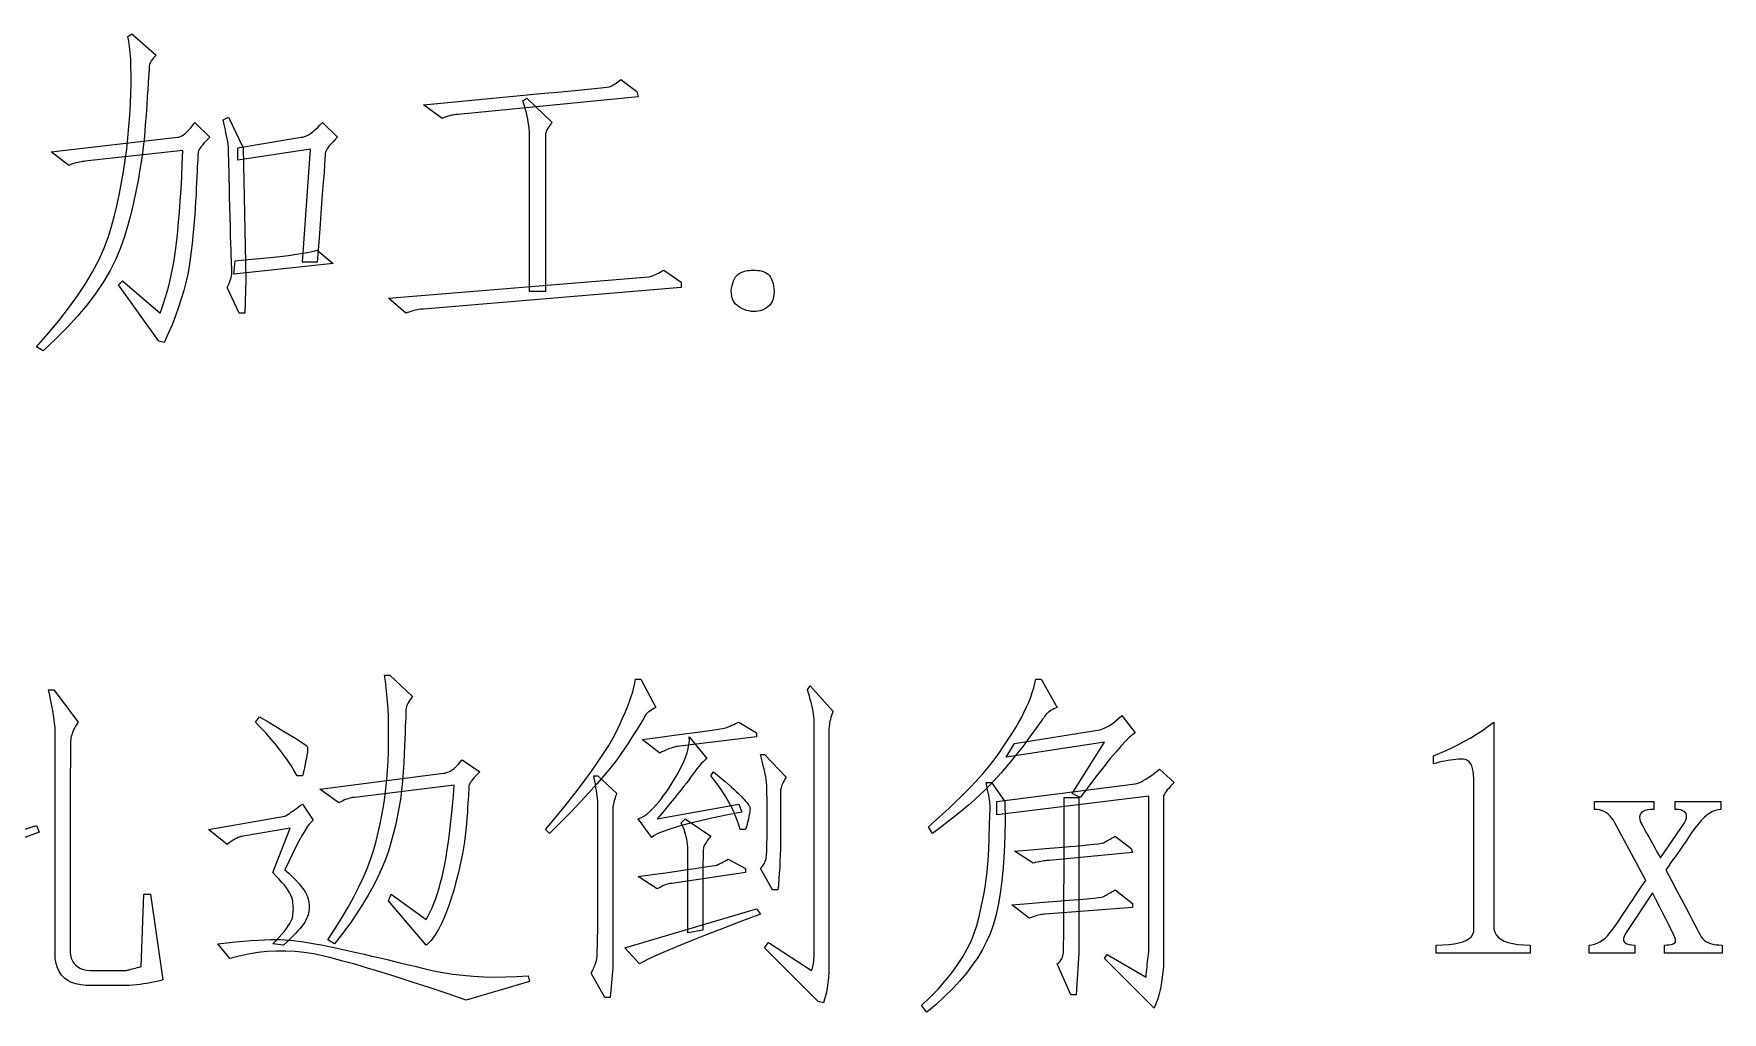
# Model space of a CAD drawing. Extents: x 0 to 420, y 0 to 297.
# Drawn here: x 58.03 to 80.13, y 33.81 to 46.61 of the extents above; entities that cross this region are included whole.
import ezdxf

# ---------------------------------------------------------------- set-up
doc = ezdxf.new("R2010")
doc.units = 0

msp = doc.modelspace()

# ---------------------------------------------------------------- linework, layer by layer
at = {"color": 7, "lineweight": 25}
for points in [[(58.153, 42.466), (58.065, 42.519), (58.217, 42.69), (58.358, 42.857), (58.486, 43.022), (58.602, 43.184), (58.707, 43.343), (58.799, 43.499), (58.88, 43.651), (58.948, 43.801), (59.005, 43.948), (59.049, 44.092), (59.087, 44.235), (59.121, 44.378), (59.152, 44.522), (59.18, 44.667), (59.205, 44.813), (59.228, 44.959), (59.247, 45.106), (59.263, 45.254), (59.276, 45.402), (59.287, 45.551), (59.294, 45.696), (59.3, 45.831), (59.303, 45.957), (59.304, 46.074), (59.302, 46.182), (59.298, 46.28), (59.292, 46.369), (59.284, 46.448), (59.273, 46.518), (59.26, 46.579), (59.313, 46.615), (59.63, 46.333), (59.613, 46.316), (59.598, 46.3), (59.585, 46.284), (59.573, 46.269), (59.564, 46.254), (59.556, 46.24), (59.55, 46.227), (59.545, 46.215), (59.543, 46.204), (59.542, 46.193), (59.541, 46.175), (59.54, 46.145), (59.537, 46.101), (59.533, 46.044), (59.528, 45.973), (59.523, 45.889), (59.516, 45.792), (59.508, 45.681), (59.499, 45.557), (59.489, 45.419), (59.477, 45.275), (59.461, 45.13), (59.442, 44.985), (59.42, 44.84), (59.394, 44.694), (59.366, 44.548), (59.333, 44.402), (59.298, 44.255), (59.259, 44.108), (59.216, 43.96), (59.166, 43.812), (59.104, 43.664), (59.028, 43.516), (58.941, 43.367), (58.841, 43.218), (58.728, 43.068), (58.603, 42.918), (58.466, 42.768), (58.315, 42.617)], [(63.128, 45.683), (63.582, 45.726), (63.99, 45.766), (64.351, 45.8), (64.665, 45.831), (64.932, 45.856), (65.152, 45.878), (65.325, 45.895), (65.451, 45.908), (65.53, 45.916), (65.562, 45.92), (65.572, 45.923), (65.582, 45.927), (65.594, 45.933), (65.607, 45.94), (65.621, 45.949), (65.637, 45.959), (65.654, 45.971), (65.672, 45.985), (65.691, 46), (65.712, 46.017), (65.923, 45.859), (65.94, 45.788), (63.585, 45.56), (63.57, 45.559), (63.554, 45.558), (63.536, 45.555), (63.517, 45.551), (63.497, 45.547), (63.475, 45.541), (63.452, 45.534), (63.427, 45.526), (63.401, 45.517), (63.374, 45.507)], [(64.516, 43.24), (64.516, 45.331), (64.512, 45.373), (64.507, 45.415), (64.501, 45.456), (64.494, 45.497), (64.486, 45.538), (64.476, 45.578), (64.466, 45.618), (64.454, 45.658), (64.442, 45.697), (64.428, 45.736), (64.481, 45.771), (64.815, 45.454), (64.798, 45.434), (64.783, 45.414), (64.77, 45.396), (64.759, 45.378), (64.749, 45.362), (64.741, 45.347), (64.735, 45.333), (64.731, 45.319), (64.728, 45.307), (64.727, 45.296), (64.727, 45.266), (64.727, 45.197), (64.727, 45.089), (64.727, 44.942), (64.727, 44.756), (64.727, 44.53), (64.727, 44.266), (64.727, 43.963), (64.727, 43.621), (64.727, 43.24)], [(60.79, 42.958), (60.719, 42.958), (60.561, 43.292), (60.574, 43.32), (60.586, 43.347), (60.596, 43.373), (60.605, 43.398), (60.612, 43.422), (60.617, 43.445), (60.621, 43.468), (60.623, 43.489), (60.624, 43.51), (60.623, 43.53), (60.621, 43.555), (60.619, 43.593), (60.617, 43.644), (60.614, 43.707), (60.612, 43.782), (60.609, 43.87), (60.606, 43.971), (60.603, 44.084), (60.6, 44.209), (60.596, 44.347), (60.593, 44.484), (60.59, 44.609), (60.587, 44.719), (60.585, 44.817), (60.583, 44.901), (60.582, 44.971), (60.58, 45.029), (60.579, 45.073), (60.579, 45.103), (60.579, 45.12), (60.578, 45.134), (60.576, 45.152), (60.572, 45.176), (60.568, 45.205), (60.561, 45.239), (60.553, 45.279), (60.544, 45.323), (60.534, 45.374), (60.522, 45.429), (60.508, 45.49), (60.579, 45.525), (60.772, 45.12), (60.807, 43.398)], [(59.682, 42.958), (59.706, 43.02), (59.729, 43.084), (59.751, 43.152), (59.772, 43.223), (59.792, 43.297), (59.811, 43.374), (59.829, 43.454), (59.845, 43.538), (59.861, 43.624), (59.876, 43.714), (59.889, 43.81), (59.902, 43.915), (59.915, 44.03), (59.926, 44.153), (59.937, 44.285), (59.947, 44.427), (59.957, 44.578), (59.966, 44.738), (59.974, 44.907), (59.981, 45.085), (58.698, 44.945), (58.683, 44.944), (58.667, 44.943), (58.649, 44.94), (58.63, 44.936), (58.61, 44.931), (58.588, 44.926), (58.565, 44.919), (58.54, 44.911), (58.514, 44.902), (58.487, 44.892), (58.258, 45.068), (59.911, 45.261), (59.929, 45.263), (59.948, 45.269), (59.968, 45.278), (59.99, 45.292), (60.012, 45.309), (60.035, 45.331), (60.06, 45.356), (60.085, 45.385), (60.112, 45.418), (60.139, 45.454), (60.333, 45.261), (60.306, 45.234), (60.282, 45.208), (60.26, 45.185), (60.241, 45.163), (60.225, 45.142), (60.211, 45.124), (60.2, 45.107), (60.192, 45.092), (60.186, 45.079), (60.183, 45.068), (60.181, 45.053), (60.179, 45.032), (60.177, 45.003), (60.175, 44.966), (60.172, 44.923), (60.17, 44.872), (60.167, 44.813), (60.164, 44.747), (60.16, 44.674), (60.157, 44.593), (60.153, 44.508), (60.148, 44.421), (60.142, 44.333), (60.136, 44.243), (60.128, 44.151), (60.12, 44.058), (60.111, 43.964), (60.101, 43.867), (60.09, 43.77), (60.078, 43.67), (60.063, 43.569), (60.044, 43.466), (60.021, 43.361), (59.993, 43.254), (59.961, 43.145), (59.925, 43.034), (59.884, 42.921), (59.839, 42.807), (59.789, 42.69), (59.735, 42.572), (59.665, 42.589), (59.137, 43.327), (59.19, 43.38)], [(60.702, 44.962), (60.702, 45.12), (61.528, 45.261), (61.55, 45.263), (61.573, 45.269), (61.598, 45.278), (61.624, 45.292), (61.651, 45.309), (61.68, 45.331), (61.71, 45.356), (61.742, 45.385), (61.775, 45.418), (61.809, 45.454), (62.003, 45.261), (61.973, 45.23), (61.946, 45.202), (61.922, 45.176), (61.901, 45.151), (61.884, 45.129), (61.87, 45.109), (61.859, 45.091), (61.851, 45.075), (61.846, 45.062), (61.844, 45.05), (61.843, 45.026), (61.84, 44.976), (61.835, 44.9), (61.828, 44.797), (61.818, 44.668), (61.806, 44.512), (61.793, 44.33), (61.777, 44.122), (61.759, 43.887), (61.739, 43.626), (61.546, 43.626), (61.651, 45.103)], [(60.667, 43.644), (60.832, 43.658), (60.985, 43.672), (61.125, 43.686), (61.252, 43.7), (61.365, 43.714), (61.466, 43.728), (61.554, 43.742), (61.629, 43.756), (61.69, 43.77), (61.739, 43.784), (61.95, 43.609), (60.649, 43.468)], [(66.503, 43.292), (63.128, 43.011), (63.109, 43.011), (63.09, 43.009), (63.07, 43.006), (63.049, 43.003), (63.027, 42.998), (63.003, 42.992), (62.979, 42.985), (62.953, 42.977), (62.927, 42.968), (62.899, 42.958), (62.671, 43.152), (66.081, 43.433), (66.095, 43.437), (66.111, 43.442), (66.128, 43.448), (66.145, 43.455), (66.164, 43.464), (66.184, 43.473), (66.205, 43.483), (66.227, 43.495), (66.25, 43.507), (66.274, 43.521), (66.503, 43.363)], [(67.592, 43.011), (67.564, 42.998), (67.535, 42.989), (67.506, 42.982), (67.477, 42.979), (67.447, 42.978), (67.417, 42.98), (67.387, 42.986), (67.356, 42.994), (67.325, 43.006), (67.294, 43.02), (67.264, 43.037), (67.238, 43.056), (67.215, 43.077), (67.197, 43.1), (67.182, 43.125), (67.17, 43.153), (67.163, 43.182), (67.159, 43.214), (67.158, 43.248), (67.162, 43.284), (67.168, 43.319), (67.177, 43.351), (67.187, 43.381), (67.2, 43.407), (67.215, 43.431), (67.231, 43.451), (67.25, 43.469), (67.271, 43.483), (67.295, 43.495), (67.32, 43.503), (67.346, 43.51), (67.372, 43.514), (67.398, 43.518), (67.424, 43.52), (67.45, 43.521), (67.475, 43.52), (67.5, 43.518), (67.525, 43.514), (67.55, 43.51), (67.575, 43.503), (67.598, 43.495), (67.62, 43.483), (67.639, 43.468), (67.656, 43.45), (67.672, 43.429), (67.685, 43.404), (67.695, 43.376), (67.704, 43.346), (67.711, 43.312), (67.715, 43.275), (67.717, 43.237), (67.716, 43.202), (67.712, 43.17), (67.704, 43.14), (67.694, 43.112), (67.68, 43.087), (67.663, 43.064), (67.642, 43.044), (67.619, 43.026)], [(59.243, 34.353), (59.254, 34.357), (59.267, 34.361), (59.282, 34.365), (59.299, 34.37), (59.318, 34.375), (59.338, 34.38), (59.36, 34.386), (59.383, 34.392), (59.409, 34.399), (59.436, 34.406), (59.471, 35.355), (59.559, 35.355), (59.717, 34.23), (59.678, 34.22), (59.638, 34.21), (59.597, 34.201), (59.554, 34.193), (59.511, 34.186), (59.466, 34.179), (59.421, 34.173), (59.374, 34.168), (59.327, 34.163), (59.278, 34.159), (58.715, 34.159), (58.645, 34.166), (58.581, 34.179), (58.524, 34.199), (58.474, 34.224), (58.43, 34.256), (58.393, 34.294), (58.362, 34.339), (58.339, 34.39), (58.322, 34.447), (58.311, 34.511), (58.311, 37.447), (58.31, 37.49), (58.308, 37.537), (58.303, 37.587), (58.297, 37.641), (58.289, 37.697), (58.28, 37.757), (58.268, 37.819), (58.255, 37.885), (58.24, 37.954), (58.223, 38.027), (58.294, 38.027), (58.61, 37.605), (58.593, 37.577), (58.578, 37.551), (58.564, 37.526), (58.552, 37.502), (58.542, 37.48), (58.533, 37.458), (58.526, 37.438), (58.52, 37.419), (58.516, 37.401), (58.513, 37.385), (58.512, 37.343), (58.51, 37.248), (58.509, 37.101), (58.508, 36.901), (58.507, 36.649), (58.506, 36.344), (58.505, 35.987), (58.505, 35.577), (58.505, 35.114), (58.505, 34.599), (58.51, 34.555), (58.521, 34.516), (58.536, 34.481), (58.555, 34.45), (58.579, 34.423), (58.608, 34.401), (58.641, 34.382), (58.679, 34.368), (58.721, 34.358), (58.768, 34.353)], [(61.967, 34.704), (61.88, 34.757), (61.974, 34.903), (62.062, 35.045), (62.143, 35.183), (62.217, 35.318), (62.284, 35.449), (62.344, 35.577), (62.396, 35.7), (62.442, 35.82), (62.481, 35.937), (62.512, 36.049), (62.539, 36.16), (62.564, 36.273), (62.586, 36.387), (62.605, 36.502), (62.622, 36.618), (62.637, 36.736), (62.649, 36.854), (62.659, 36.974), (62.666, 37.096), (62.671, 37.218), (62.673, 37.339), (62.674, 37.455), (62.673, 37.567), (62.671, 37.674), (62.666, 37.776), (62.66, 37.874), (62.652, 37.967), (62.642, 38.056), (62.631, 38.14), (62.618, 38.22), (62.688, 38.22), (62.987, 37.939), (62.97, 37.918), (62.955, 37.898), (62.942, 37.878), (62.931, 37.859), (62.921, 37.84), (62.913, 37.822), (62.907, 37.804), (62.903, 37.787), (62.9, 37.77), (62.899, 37.754), (62.899, 37.733), (62.898, 37.701), (62.897, 37.659), (62.895, 37.607), (62.892, 37.543), (62.89, 37.469), (62.886, 37.385), (62.882, 37.29), (62.878, 37.185), (62.873, 37.069), (62.866, 36.948), (62.856, 36.829), (62.843, 36.71), (62.828, 36.593), (62.809, 36.478), (62.787, 36.363), (62.763, 36.25), (62.735, 36.138), (62.704, 36.027), (62.671, 35.917), (62.632, 35.807), (62.586, 35.694), (62.533, 35.579), (62.474, 35.462), (62.407, 35.342), (62.333, 35.219), (62.252, 35.094), (62.164, 34.967), (62.069, 34.837)], [(66.169, 37.798), (66.145, 37.784), (66.124, 37.771), (66.104, 37.758), (66.087, 37.746), (66.072, 37.734), (66.059, 37.723), (66.048, 37.713), (66.039, 37.703), (66.033, 37.693), (66.028, 37.684), (66.022, 37.672), (66.012, 37.653), (65.997, 37.627), (65.977, 37.595), (65.953, 37.556), (65.925, 37.511), (65.891, 37.459), (65.854, 37.4), (65.811, 37.334), (65.764, 37.262), (65.71, 37.183), (65.646, 37.096), (65.572, 37.003), (65.489, 36.902), (65.395, 36.794), (65.292, 36.679), (65.179, 36.556), (65.056, 36.427), (64.923, 36.29), (64.78, 36.146), (64.727, 36.199), (64.866, 36.366), (64.995, 36.526), (65.114, 36.677), (65.222, 36.819), (65.32, 36.952), (65.409, 37.077), (65.486, 37.193), (65.554, 37.301), (65.612, 37.4), (65.659, 37.491), (65.699, 37.575), (65.736, 37.655), (65.77, 37.732), (65.799, 37.806), (65.826, 37.875), (65.849, 37.941), (65.868, 38.003), (65.884, 38.061), (65.896, 38.116), (65.905, 38.167), (65.975, 38.167)], [(68.208, 34.353), (68.214, 34.368), (68.22, 34.385), (68.226, 34.405), (68.23, 34.426), (68.234, 34.45), (68.237, 34.475), (68.24, 34.503), (68.241, 34.533), (68.242, 34.565), (68.243, 34.599), (68.243, 37.64), (68.239, 37.675), (68.234, 37.712), (68.228, 37.749), (68.22, 37.786), (68.212, 37.825), (68.203, 37.864), (68.192, 37.903), (68.181, 37.944), (68.168, 37.985), (68.155, 38.027), (68.19, 38.079), (68.489, 37.745), (68.479, 37.718), (68.47, 37.691), (68.462, 37.666), (68.455, 37.641), (68.449, 37.618), (68.445, 37.596), (68.441, 37.574), (68.438, 37.554), (68.437, 37.535), (68.436, 37.517), (68.436, 37.47), (68.436, 37.365), (68.436, 37.202), (68.436, 36.98), (68.436, 36.7), (68.436, 36.361), (68.436, 35.964), (68.436, 35.509), (68.436, 34.995), (68.436, 34.423), (68.435, 34.371), (68.433, 34.319), (68.43, 34.268), (68.425, 34.218), (68.419, 34.168), (68.411, 34.119), (68.402, 34.071), (68.391, 34.024), (68.379, 33.977), (68.366, 33.931), (68.296, 33.949), (67.592, 34.652), (67.645, 34.722)], [(69.79, 36.146), (69.737, 36.234), (69.833, 36.32), (69.923, 36.402), (70.008, 36.481), (70.087, 36.556), (70.161, 36.627), (70.23, 36.695), (70.293, 36.758), (70.35, 36.819), (70.402, 36.875), (70.449, 36.928), (70.493, 36.98), (70.536, 37.034), (70.58, 37.09), (70.623, 37.147), (70.666, 37.207), (70.709, 37.269), (70.752, 37.332), (70.795, 37.398), (70.837, 37.465), (70.88, 37.534), (70.92, 37.604), (70.958, 37.672), (70.992, 37.739), (71.023, 37.804), (71.051, 37.868), (71.076, 37.931), (71.097, 37.992), (71.116, 38.052), (71.131, 38.11), (71.143, 38.167), (71.214, 38.167), (71.424, 37.798), (71.401, 37.788), (71.379, 37.777), (71.359, 37.767), (71.34, 37.756), (71.323, 37.745), (71.308, 37.735), (71.295, 37.724), (71.284, 37.714), (71.274, 37.703), (71.266, 37.693), (71.258, 37.68), (71.246, 37.663), (71.231, 37.642), (71.213, 37.617), (71.192, 37.587), (71.167, 37.553), (71.14, 37.515), (71.109, 37.473), (71.075, 37.427), (71.038, 37.376), (70.998, 37.323), (70.958, 37.27), (70.916, 37.216), (70.873, 37.163), (70.829, 37.108), (70.784, 37.054), (70.737, 36.999), (70.689, 36.943), (70.64, 36.887), (70.59, 36.831), (70.536, 36.774), (70.476, 36.714), (70.41, 36.652), (70.339, 36.587), (70.262, 36.519), (70.179, 36.45), (70.091, 36.377), (69.996, 36.303), (69.896, 36.225)], [(61.475, 36.902), (61.438, 36.969), (61.397, 37.037), (61.352, 37.105), (61.304, 37.174), (61.251, 37.244), (61.195, 37.315), (61.134, 37.386), (61.07, 37.459), (61.002, 37.531), (60.93, 37.605), (60.983, 37.675), (61.097, 37.608), (61.199, 37.547), (61.29, 37.493), (61.37, 37.444), (61.438, 37.403), (61.495, 37.367), (61.54, 37.338), (61.574, 37.315), (61.596, 37.299), (61.607, 37.288), (61.611, 37.278), (61.613, 37.262), (61.613, 37.239), (61.61, 37.21), (61.605, 37.174), (61.598, 37.132), (61.588, 37.084), (61.576, 37.03), (61.562, 36.969), (61.546, 36.902)], [(67.487, 37.411), (66.45, 37.288), (66.432, 37.284), (66.413, 37.279), (66.392, 37.273), (66.371, 37.266), (66.349, 37.258), (66.325, 37.248), (66.301, 37.238), (66.275, 37.227), (66.249, 37.214), (66.221, 37.2), (65.993, 37.376), (66.197, 37.403), (66.38, 37.428), (66.543, 37.45), (66.685, 37.469), (66.806, 37.486), (66.906, 37.501), (66.986, 37.513), (67.045, 37.523), (67.083, 37.53), (67.1, 37.534), (67.108, 37.538), (67.118, 37.543), (67.129, 37.548), (67.142, 37.554), (67.157, 37.561), (67.174, 37.568), (67.193, 37.576), (67.213, 37.585), (67.235, 37.595), (67.258, 37.605), (67.487, 37.464)], [(71.618, 36.673), (72.04, 37.341), (70.757, 37.148), (70.862, 37.324), (71.952, 37.499), (71.98, 37.504), (72.009, 37.513), (72.039, 37.524), (72.07, 37.539), (72.101, 37.556), (72.133, 37.577), (72.166, 37.601), (72.199, 37.629), (72.233, 37.659), (72.268, 37.693), (72.444, 37.464), (72.411, 37.443), (72.37, 37.408), (72.32, 37.359), (72.261, 37.295), (72.194, 37.218), (72.117, 37.127), (72.032, 37.021), (71.938, 36.902), (71.835, 36.768), (71.723, 36.62)], [(76.874, 36.867), (76.872, 36.917), (76.867, 36.961), (76.859, 37), (76.847, 37.034), (76.832, 37.062), (76.814, 37.085), (76.792, 37.102), (76.767, 37.114), (76.738, 37.12), (76.707, 37.121), (76.673, 37.119), (76.639, 37.116), (76.604, 37.112), (76.569, 37.107), (76.533, 37.102), (76.497, 37.095), (76.46, 37.088), (76.423, 37.079), (76.385, 37.07), (76.346, 37.06), (76.346, 37.165), (76.43, 37.198), (76.513, 37.234), (76.595, 37.271), (76.675, 37.312), (76.755, 37.354), (76.834, 37.399), (76.911, 37.447), (76.988, 37.497), (77.063, 37.55), (77.137, 37.605), (77.137, 34.898), (77.148, 34.858), (77.168, 34.822), (77.195, 34.79), (77.23, 34.763), (77.274, 34.74), (77.325, 34.721), (77.385, 34.706), (77.452, 34.695), (77.528, 34.689), (77.612, 34.687), (77.612, 34.581), (76.382, 34.581), (76.382, 34.687), (76.469, 34.689), (76.547, 34.694), (76.618, 34.703), (76.68, 34.715), (76.733, 34.731), (76.778, 34.75), (76.815, 34.773), (76.843, 34.799), (76.862, 34.829), (76.874, 34.863)], [(66.634, 36.893), (66.606, 36.854), (66.574, 36.812), (66.539, 36.766), (66.499, 36.716), (66.456, 36.662), (66.41, 36.605), (66.359, 36.544), (66.305, 36.479), (66.248, 36.411), (66.186, 36.339), (67.258, 36.533), (67.294, 36.427), (67.089, 36.386), (66.903, 36.346), (66.737, 36.308), (66.59, 36.272), (66.463, 36.238), (66.355, 36.206), (66.266, 36.175), (66.197, 36.146), (66.147, 36.119), (66.116, 36.093), (65.94, 36.339), (65.976, 36.353), (66.014, 36.374), (66.053, 36.402), (66.093, 36.436), (66.136, 36.478), (66.18, 36.526), (66.225, 36.581), (66.272, 36.643), (66.321, 36.712), (66.371, 36.787), (66.419, 36.865), (66.462, 36.939), (66.499, 37.01), (66.531, 37.077), (66.558, 37.141), (66.579, 37.202), (66.594, 37.259), (66.604, 37.313), (66.609, 37.364), (66.608, 37.411), (66.837, 37.13), (66.822, 37.118), (66.806, 37.104), (66.789, 37.087), (66.77, 37.067), (66.751, 37.044), (66.73, 37.019), (66.708, 36.992), (66.685, 36.961), (66.66, 36.928)], [(67.54, 35.689), (67.553, 35.703), (67.565, 35.718), (67.576, 35.733), (67.586, 35.749), (67.595, 35.766), (67.602, 35.783), (67.608, 35.8), (67.613, 35.818), (67.616, 35.837), (67.619, 35.856), (67.62, 35.878), (67.622, 35.906), (67.623, 35.941), (67.624, 35.981), (67.625, 36.027), (67.626, 36.079), (67.627, 36.138), (67.627, 36.202), (67.628, 36.272), (67.628, 36.348), (67.628, 36.424), (67.627, 36.493), (67.627, 36.557), (67.626, 36.614), (67.625, 36.664), (67.624, 36.709), (67.623, 36.747), (67.622, 36.778), (67.62, 36.804), (67.619, 36.823), (67.616, 36.84), (67.613, 36.862), (67.608, 36.888), (67.602, 36.918), (67.595, 36.952), (67.586, 36.99), (67.576, 37.032), (67.565, 37.078), (67.553, 37.129), (67.54, 37.183), (67.592, 37.183), (67.874, 36.884), (67.86, 36.86), (67.848, 36.838), (67.838, 36.817), (67.829, 36.797), (67.821, 36.779), (67.815, 36.762), (67.81, 36.746), (67.806, 36.732), (67.804, 36.72), (67.803, 36.708), (67.803, 36.694), (67.803, 36.671), (67.803, 36.641), (67.803, 36.603), (67.803, 36.557), (67.803, 36.503), (67.803, 36.441), (67.803, 36.371), (67.803, 36.293), (67.803, 36.207), (67.803, 36.119), (67.802, 36.032), (67.8, 35.947), (67.798, 35.864), (67.795, 35.783), (67.791, 35.704), (67.786, 35.627), (67.781, 35.552), (67.775, 35.479), (67.768, 35.408), (67.698, 35.408)], [(62.231, 36.62), (62.216, 36.62), (62.2, 36.618), (62.183, 36.614), (62.164, 36.609), (62.143, 36.603), (62.121, 36.595), (62.098, 36.586), (62.074, 36.575), (62.048, 36.563), (62.02, 36.55), (61.774, 36.726), (63.391, 36.937), (63.413, 36.939), (63.435, 36.944), (63.458, 36.953), (63.481, 36.965), (63.506, 36.981), (63.53, 37), (63.556, 37.023), (63.583, 37.049), (63.61, 37.079), (63.637, 37.113), (63.866, 36.954), (63.839, 36.927), (63.815, 36.902), (63.794, 36.879), (63.776, 36.857), (63.76, 36.838), (63.748, 36.82), (63.738, 36.805), (63.731, 36.791), (63.727, 36.78), (63.725, 36.77), (63.725, 36.758), (63.724, 36.739), (63.723, 36.713), (63.721, 36.681), (63.719, 36.642), (63.716, 36.597), (63.712, 36.545), (63.708, 36.486), (63.704, 36.42), (63.699, 36.348), (63.693, 36.272), (63.685, 36.195), (63.676, 36.118), (63.665, 36.04), (63.653, 35.961), (63.639, 35.882), (63.623, 35.802), (63.606, 35.721), (63.587, 35.639), (63.567, 35.557), (63.546, 35.476), (63.525, 35.4), (63.503, 35.327), (63.481, 35.259), (63.459, 35.194), (63.437, 35.134), (63.415, 35.078), (63.393, 35.025), (63.37, 34.977), (63.347, 34.933), (63.325, 34.892), (63.303, 34.856), (63.283, 34.822), (63.263, 34.792), (63.244, 34.766), (63.226, 34.743), (63.209, 34.724), (63.193, 34.708), (63.177, 34.696), (63.163, 34.687), (62.671, 35.267), (62.706, 35.355), (63.163, 35.021), (63.19, 35.068), (63.217, 35.12), (63.242, 35.175), (63.267, 35.233), (63.29, 35.295), (63.313, 35.361), (63.334, 35.431), (63.354, 35.505), (63.373, 35.582), (63.391, 35.662), (63.408, 35.748), (63.425, 35.839), (63.441, 35.936), (63.456, 36.039), (63.47, 36.148), (63.484, 36.263), (63.497, 36.383), (63.509, 36.509), (63.521, 36.641), (63.532, 36.779)], [(65.325, 34.318), (65.335, 34.338), (65.345, 34.358), (65.353, 34.377), (65.361, 34.395), (65.369, 34.412), (65.375, 34.428), (65.381, 34.444), (65.387, 34.458), (65.391, 34.472), (65.395, 34.485), (65.399, 34.506), (65.402, 34.545), (65.404, 34.602), (65.406, 34.677), (65.408, 34.77), (65.41, 34.881), (65.411, 35.01), (65.412, 35.157), (65.413, 35.322), (65.413, 35.504), (65.413, 35.687), (65.413, 35.852), (65.413, 36), (65.413, 36.13), (65.413, 36.242), (65.413, 36.337), (65.413, 36.415), (65.413, 36.475), (65.413, 36.517), (65.413, 36.541), (65.412, 36.559), (65.411, 36.581), (65.408, 36.607), (65.404, 36.637), (65.4, 36.671), (65.394, 36.709), (65.387, 36.751), (65.379, 36.797), (65.37, 36.847), (65.36, 36.902), (65.413, 36.902), (65.659, 36.673), (65.649, 36.646), (65.64, 36.62), (65.632, 36.596), (65.625, 36.573), (65.619, 36.552), (65.615, 36.533), (65.611, 36.515), (65.608, 36.499), (65.607, 36.484), (65.606, 36.471), (65.606, 36.439), (65.606, 36.368), (65.606, 36.258), (65.606, 36.108), (65.606, 35.919), (65.606, 35.692), (65.606, 35.424), (65.606, 35.118), (65.606, 34.773), (65.606, 34.388), (65.571, 34.001), (65.501, 34.001)], [(67.276, 36.199), (67.253, 36.272), (67.227, 36.345), (67.197, 36.417), (67.164, 36.488), (67.127, 36.559), (67.086, 36.629), (67.042, 36.698), (66.995, 36.767), (66.944, 36.835), (66.889, 36.902), (66.924, 36.954), (66.979, 36.91), (67.029, 36.868), (67.076, 36.829), (67.119, 36.793), (67.157, 36.759), (67.192, 36.728), (67.223, 36.699), (67.251, 36.673), (67.274, 36.65), (67.294, 36.629), (67.31, 36.61), (67.326, 36.593), (67.34, 36.577), (67.353, 36.562), (67.364, 36.548), (67.374, 36.535), (67.382, 36.524), (67.389, 36.514), (67.395, 36.505), (67.399, 36.497), (67.402, 36.488), (67.403, 36.474), (67.402, 36.456), (67.399, 36.433), (67.395, 36.405), (67.389, 36.373), (67.381, 36.336), (67.371, 36.295), (67.36, 36.249), (67.346, 36.199)], [(72.585, 34.265), (72.588, 34.3), (72.592, 34.335), (72.595, 34.369), (72.599, 34.403), (72.602, 34.436), (72.606, 34.47), (72.609, 34.502), (72.613, 34.535), (72.616, 34.567), (72.62, 34.599), (72.62, 36.638), (70.633, 36.392), (70.633, 36.568), (72.444, 36.796), (72.466, 36.801), (72.49, 36.81), (72.517, 36.821), (72.545, 36.836), (72.576, 36.853), (72.609, 36.874), (72.643, 36.898), (72.68, 36.926), (72.719, 36.956), (72.76, 36.99), (72.954, 36.814), (72.927, 36.787), (72.903, 36.761), (72.882, 36.738), (72.864, 36.717), (72.848, 36.697), (72.836, 36.68), (72.826, 36.664), (72.819, 36.651), (72.815, 36.639), (72.813, 36.629), (72.813, 36.599), (72.813, 36.526), (72.813, 36.411), (72.813, 36.252), (72.813, 36.051), (72.813, 35.808), (72.813, 35.521), (72.813, 35.192), (72.813, 34.82), (72.813, 34.406), (72.806, 34.334), (72.797, 34.266), (72.787, 34.201), (72.777, 34.141), (72.765, 34.085), (72.752, 34.032), (72.738, 33.984), (72.723, 33.939), (72.707, 33.898), (72.69, 33.861), (72.04, 34.511), (72.075, 34.564)], [(70.37, 34.942), (70.397, 35.042), (70.421, 35.142), (70.443, 35.243), (70.463, 35.344), (70.48, 35.445), (70.494, 35.546), (70.506, 35.647), (70.516, 35.749), (70.523, 35.851), (70.528, 35.952), (70.531, 36.05), (70.534, 36.138), (70.537, 36.217), (70.539, 36.287), (70.541, 36.348), (70.543, 36.4), (70.544, 36.442), (70.545, 36.476), (70.545, 36.5), (70.546, 36.515), (70.545, 36.527), (70.543, 36.544), (70.541, 36.564), (70.537, 36.588), (70.532, 36.616), (70.527, 36.648), (70.52, 36.684), (70.512, 36.723), (70.503, 36.766), (70.493, 36.814), (70.563, 36.814), (70.739, 36.568), (70.74, 36.332), (70.737, 36.11), (70.729, 35.902), (70.716, 35.708), (70.699, 35.528), (70.678, 35.362), (70.652, 35.21), (70.621, 35.071), (70.585, 34.947), (70.546, 34.836), (70.499, 34.733), (70.445, 34.629), (70.383, 34.526), (70.312, 34.423), (70.234, 34.32), (70.147, 34.217), (70.052, 34.115), (69.949, 34.012), (69.838, 33.91), (69.719, 33.808), (69.649, 33.896), (69.761, 34.004), (69.864, 34.112), (69.958, 34.219), (70.043, 34.325), (70.119, 34.43), (70.187, 34.534), (70.246, 34.637), (70.296, 34.74), (70.337, 34.841)], [(61.414, 35.284), (61.406, 35.31), (61.395, 35.338), (61.38, 35.368), (61.36, 35.4), (61.337, 35.434), (61.309, 35.47), (61.278, 35.508), (61.242, 35.549), (61.203, 35.591), (61.159, 35.636), (61.387, 36.216), (60.772, 36.111), (60.757, 36.11), (60.741, 36.106), (60.724, 36.101), (60.705, 36.094), (60.684, 36.084), (60.662, 36.073), (60.639, 36.059), (60.615, 36.043), (60.589, 36.025), (60.561, 36.005), (60.315, 36.199), (61.317, 36.374), (61.335, 36.385), (61.354, 36.398), (61.375, 36.411), (61.396, 36.425), (61.418, 36.44), (61.442, 36.457), (61.466, 36.474), (61.491, 36.492), (61.518, 36.512), (61.546, 36.533), (61.686, 36.322), (61.664, 36.302), (61.638, 36.273), (61.609, 36.234), (61.577, 36.184), (61.541, 36.124), (61.503, 36.054), (61.461, 35.973), (61.416, 35.883), (61.368, 35.782), (61.317, 35.671), (61.371, 35.623), (61.419, 35.577), (61.463, 35.532), (61.501, 35.49), (61.535, 35.449), (61.563, 35.411), (61.586, 35.374), (61.604, 35.339), (61.617, 35.307), (61.625, 35.276), (61.629, 35.246), (61.632, 35.217), (61.633, 35.189), (61.632, 35.162), (61.629, 35.135), (61.625, 35.109), (61.619, 35.084), (61.611, 35.059), (61.601, 35.035), (61.59, 35.012), (61.576, 34.988), (61.558, 34.962), (61.538, 34.935), (61.514, 34.905), (61.486, 34.874), (61.456, 34.84), (61.422, 34.805), (61.384, 34.767), (61.344, 34.728), (61.299, 34.687), (61.159, 34.704), (61.203, 34.749), (61.242, 34.791), (61.278, 34.831), (61.309, 34.869), (61.337, 34.904), (61.36, 34.937), (61.38, 34.968), (61.395, 34.997), (61.406, 35.023), (61.414, 35.047), (61.418, 35.07), (61.422, 35.093), (61.425, 35.117), (61.426, 35.14), (61.427, 35.164), (61.426, 35.187), (61.425, 35.211), (61.422, 35.236), (61.418, 35.26)], [(71.424, 34.441), (71.438, 34.452), (71.45, 34.463), (71.461, 34.476), (71.471, 34.489), (71.479, 34.502), (71.487, 34.517), (71.493, 34.532), (71.498, 34.548), (71.501, 34.564), (71.504, 34.581), (71.505, 34.618), (71.507, 34.691), (71.508, 34.802), (71.509, 34.95), (71.51, 35.135), (71.511, 35.358), (71.512, 35.617), (71.512, 35.914), (71.512, 36.249), (71.512, 36.62), (71.706, 36.62), (71.706, 34.581), (71.671, 34.036), (71.6, 34.036)], [(78.878, 34.863), (78.857, 34.829), (78.842, 34.799), (78.835, 34.773), (78.835, 34.75), (78.842, 34.731), (78.857, 34.715), (78.878, 34.703), (78.906, 34.694), (78.941, 34.689), (78.983, 34.687), (78.983, 34.581), (78.385, 34.581), (78.385, 34.687), (78.42, 34.689), (78.455, 34.697), (78.49, 34.71), (78.525, 34.728), (78.559, 34.751), (78.593, 34.779), (78.627, 34.812), (78.661, 34.85), (78.695, 34.893), (78.728, 34.942), (78.762, 34.993), (78.797, 35.047), (78.834, 35.102), (78.872, 35.158), (78.911, 35.216), (78.951, 35.276), (78.992, 35.337), (79.035, 35.4), (79.079, 35.465), (79.124, 35.531), (78.719, 36.286), (78.701, 36.32), (78.681, 36.35), (78.659, 36.376), (78.635, 36.399), (78.61, 36.418), (78.582, 36.434), (78.553, 36.446), (78.523, 36.455), (78.49, 36.46), (78.456, 36.462), (78.456, 36.568), (79.229, 36.568), (79.229, 36.462), (79.186, 36.461), (79.149, 36.456), (79.117, 36.448), (79.091, 36.437), (79.071, 36.423), (79.056, 36.405), (79.047, 36.385), (79.044, 36.361), (79.046, 36.334), (79.053, 36.304), (79.081, 36.252), (79.109, 36.201), (79.136, 36.151), (79.163, 36.102), (79.19, 36.054), (79.216, 36.007), (79.242, 35.961), (79.267, 35.916), (79.292, 35.872), (79.317, 35.829), (79.633, 36.286), (79.648, 36.32), (79.657, 36.35), (79.659, 36.376), (79.656, 36.399), (79.647, 36.418), (79.631, 36.434), (79.61, 36.446), (79.583, 36.455), (79.55, 36.46), (79.51, 36.462), (79.51, 36.568), (80.108, 36.568), (80.108, 36.462), (80.073, 36.459), (80.037, 36.45), (80, 36.435), (79.963, 36.414), (79.926, 36.388), (79.888, 36.355), (79.849, 36.316), (79.81, 36.271), (79.77, 36.22), (79.73, 36.163), (79.69, 36.105), (79.652, 36.048), (79.614, 35.994), (79.578, 35.941), (79.543, 35.891), (79.51, 35.843), (79.477, 35.797), (79.446, 35.753), (79.416, 35.711), (79.387, 35.671), (79.461, 35.533), (79.529, 35.406), (79.59, 35.292), (79.645, 35.189), (79.693, 35.098), (79.734, 35.018), (79.769, 34.951), (79.798, 34.895), (79.82, 34.851), (79.836, 34.819), (79.85, 34.794), (79.867, 34.771), (79.888, 34.751), (79.912, 34.734), (79.939, 34.72), (79.97, 34.708), (80.004, 34.699), (80.041, 34.692), (80.082, 34.688), (80.126, 34.687), (80.126, 34.581), (79.37, 34.581), (79.37, 34.687), (79.403, 34.688), (79.432, 34.69), (79.456, 34.695), (79.477, 34.701), (79.493, 34.709), (79.505, 34.718), (79.513, 34.73), (79.516, 34.743), (79.515, 34.758), (79.51, 34.775), (79.501, 34.797), (79.487, 34.827), (79.469, 34.865), (79.446, 34.913), (79.418, 34.968), (79.386, 35.032), (79.349, 35.104), (79.308, 35.185), (79.262, 35.275), (79.212, 35.372)], [(56.149, 35.355), (55.921, 35.583), (58.065, 36.251), (58.1, 36.163), (57.752, 36.032), (57.437, 35.912), (57.157, 35.803), (56.911, 35.705), (56.698, 35.618), (56.52, 35.543), (56.376, 35.479), (56.267, 35.427), (56.191, 35.385)], [(66.889, 36.111), (66.873, 36.09), (66.857, 36.071), (66.844, 36.052), (66.832, 36.035), (66.821, 36.018), (66.812, 36.003), (66.805, 35.989), (66.799, 35.976), (66.795, 35.964), (66.793, 35.952), (66.791, 35.932), (66.789, 35.893), (66.788, 35.834), (66.787, 35.756), (66.786, 35.658), (66.785, 35.541), (66.785, 35.405), (66.784, 35.249), (66.784, 35.074), (66.784, 34.88), (66.59, 34.845), (66.59, 35.97), (66.586, 36.005), (66.581, 36.039), (66.575, 36.072), (66.568, 36.105), (66.56, 36.137), (66.55, 36.168), (66.54, 36.199), (66.529, 36.229), (66.516, 36.258), (66.503, 36.286), (66.555, 36.339)], [(70.862, 35.917), (71.076, 35.934), (71.268, 35.95), (71.439, 35.964), (71.588, 35.976), (71.715, 35.988), (71.82, 35.997), (71.903, 36.006), (71.964, 36.013), (72.004, 36.019), (72.022, 36.023), (72.03, 36.027), (72.04, 36.032), (72.051, 36.038), (72.064, 36.045), (72.079, 36.054), (72.096, 36.063), (72.114, 36.073), (72.135, 36.085), (72.157, 36.097), (72.18, 36.111), (72.391, 35.952), (72.409, 35.9), (71.319, 35.794), (71.304, 35.794), (71.288, 35.793), (71.27, 35.791), (71.252, 35.789), (71.231, 35.785), (71.209, 35.782), (71.186, 35.777), (71.161, 35.772), (71.135, 35.766), (71.108, 35.759)], [(67.346, 35.689), (67.346, 35.636), (66.38, 35.495), (66.368, 35.495), (66.355, 35.493), (66.34, 35.489), (66.323, 35.484), (66.305, 35.478), (66.285, 35.47), (66.263, 35.461), (66.239, 35.45), (66.213, 35.438), (66.186, 35.425), (65.94, 35.583), (66.127, 35.61), (66.296, 35.634), (66.445, 35.656), (66.576, 35.675), (66.687, 35.691), (66.78, 35.705), (66.853, 35.716), (66.908, 35.724), (66.943, 35.73), (66.96, 35.733), (66.968, 35.735), (66.977, 35.739), (66.989, 35.744), (67.002, 35.75), (67.017, 35.757), (67.033, 35.765), (67.052, 35.775), (67.072, 35.786), (67.094, 35.798), (67.118, 35.812)], [(70.827, 35.214), (71.048, 35.231), (71.246, 35.247), (71.422, 35.261), (71.575, 35.273), (71.706, 35.284), (71.814, 35.294), (71.9, 35.303), (71.963, 35.31), (72.004, 35.315), (72.022, 35.32), (72.03, 35.324), (72.04, 35.329), (72.051, 35.335), (72.064, 35.342), (72.079, 35.35), (72.096, 35.36), (72.114, 35.37), (72.135, 35.382), (72.157, 35.394), (72.18, 35.408), (72.409, 35.232), (72.409, 35.179), (71.266, 35.091), (71.252, 35.091), (71.235, 35.089), (71.218, 35.086), (71.199, 35.083), (71.178, 35.078), (71.157, 35.072), (71.133, 35.065), (71.109, 35.057), (71.083, 35.048), (71.055, 35.038)], [(65.958, 34.441), (65.764, 34.652), (67.487, 35.161), (67.54, 35.091), (67.271, 34.99), (67.026, 34.896), (66.807, 34.811), (66.612, 34.734), (66.441, 34.665), (66.295, 34.604), (66.174, 34.551), (66.077, 34.506), (66.005, 34.469)], [(60.596, 34.511), (60.438, 34.704), (60.558, 34.718), (60.67, 34.729), (60.776, 34.739), (60.874, 34.747), (60.965, 34.753), (61.05, 34.757), (61.127, 34.76), (61.198, 34.761), (61.261, 34.76), (61.317, 34.757), (61.372, 34.753), (61.431, 34.747), (61.494, 34.739), (61.562, 34.729), (61.633, 34.718), (61.709, 34.704), (61.79, 34.689), (61.874, 34.673), (61.963, 34.654), (62.055, 34.634), (62.152, 34.613), (62.25, 34.59), (62.352, 34.567), (62.456, 34.543), (62.563, 34.518), (62.672, 34.492), (62.784, 34.465), (62.899, 34.437), (63.016, 34.409), (63.136, 34.379), (63.259, 34.351), (63.385, 34.328), (63.514, 34.308), (63.645, 34.292), (63.78, 34.28), (63.918, 34.273), (64.059, 34.269), (64.202, 34.27), (64.349, 34.274), (64.499, 34.283), (64.516, 34.212), (63.69, 33.966), (63.44, 34.051), (63.204, 34.13), (62.982, 34.203), (62.773, 34.27), (62.578, 34.331), (62.397, 34.386), (62.23, 34.435), (62.076, 34.478), (61.936, 34.515), (61.809, 34.546), (61.69, 34.571), (61.569, 34.59), (61.449, 34.602), (61.328, 34.608), (61.207, 34.608), (61.086, 34.601), (60.964, 34.588), (60.842, 34.569), (60.719, 34.543)]]:
    msp.add_lwpolyline(points, close=True, dxfattribs=at)

doc.saveas('drawing.dxf')
